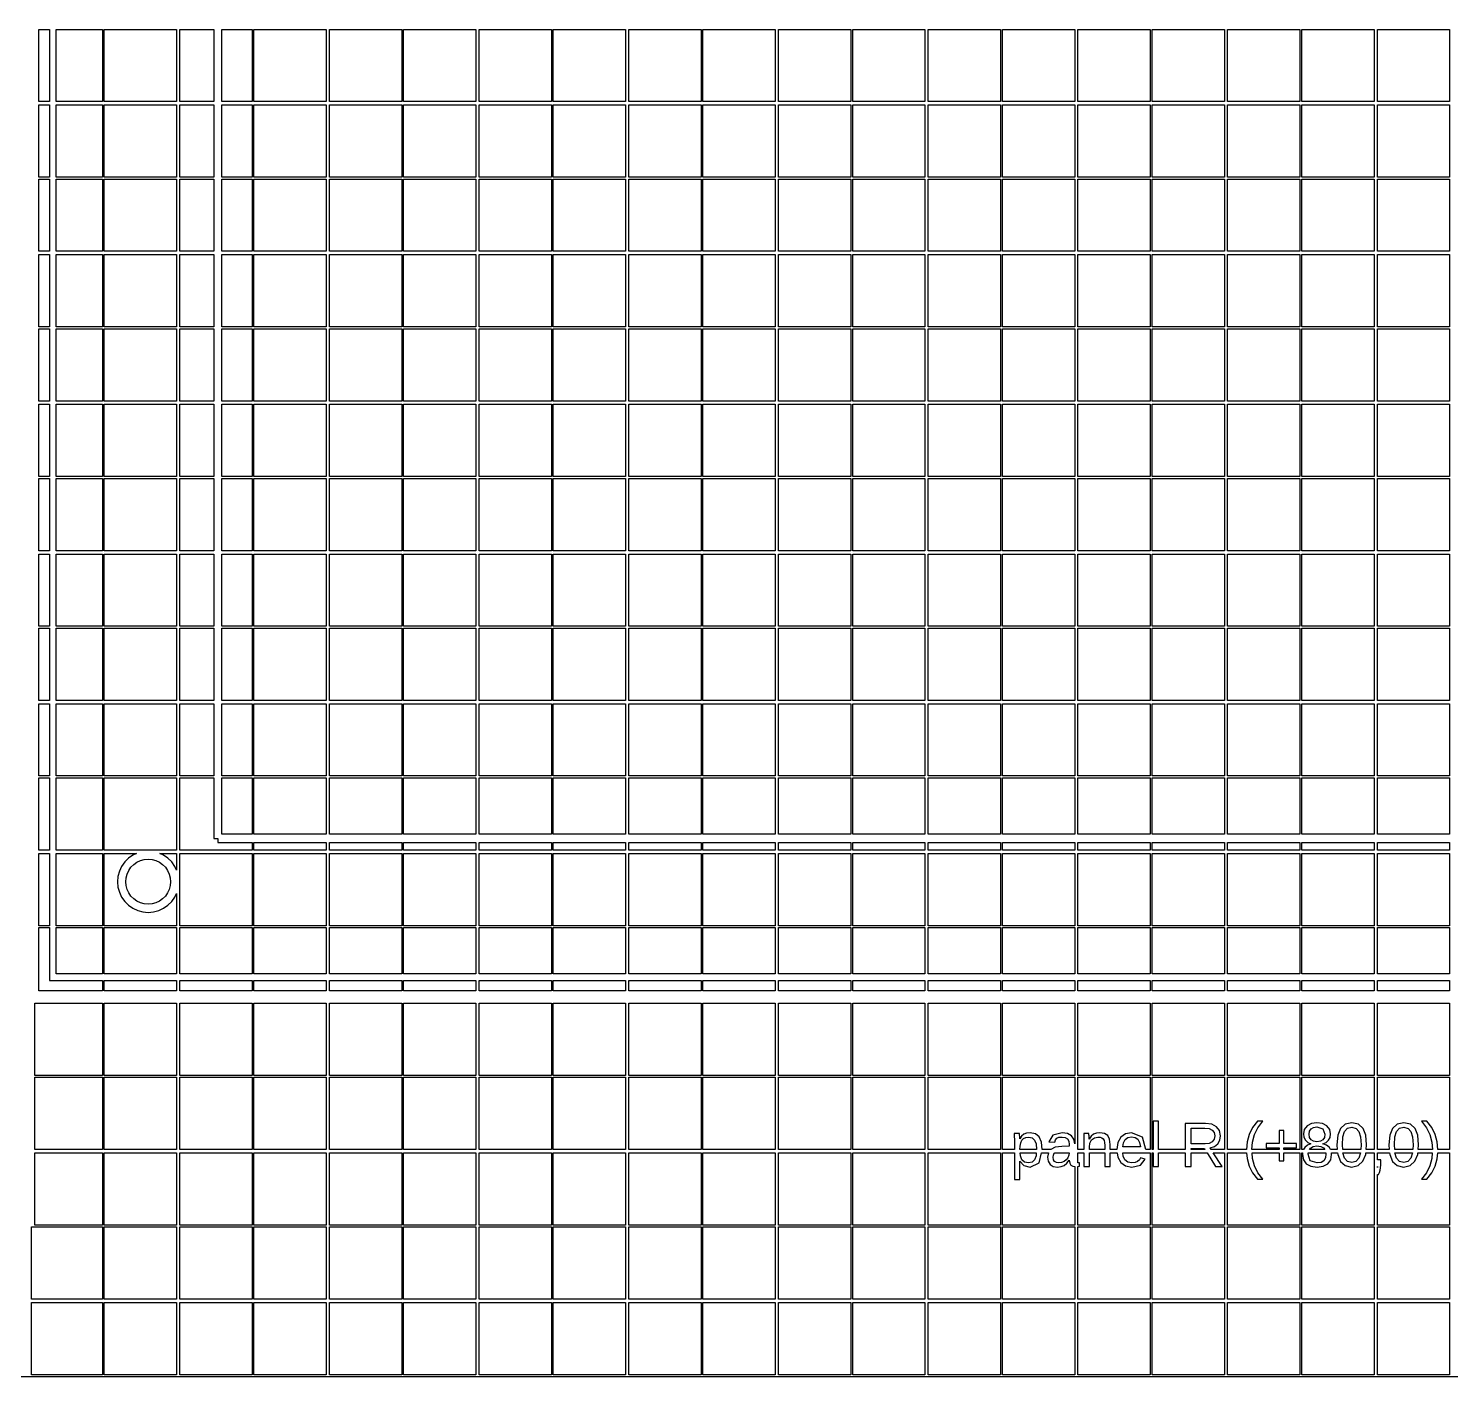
# Model space of a CAD drawing. Extents: x -185 to 185, y -185 to 185.
# Drawn here: x 0 to 95, y -185.1 to -95 of the extents above; entities that cross this region are included whole.
import ezdxf

# ---------------------------------------------------------------- set-up
doc = ezdxf.new("R2010")
doc.units = 0
doc.layers.get('0').update_dxf_attribs({"linetype": 'CONTINUOUS'})

msp = doc.modelspace()

# ---------------------------------------------------------------- linework, layer by layer
for points in [[(185, -185), (185.06, -185), (185.06, 185), (185, 185), (185, 185.06), (-185, 185.06), (-185, 185), (-185.06, 185), (-185.06, -185), (-185, -185), (-185, -185.06), (185, -185.06)], [(0.7, -95.06), (1.39766, -95.06), (1.39766, -99.89), (0.7, -99.89)], [(1.84766, -95.06), (4.94, -95.06), (4.94, -99.89), (1.84766, -99.89)], [(5.06, -95.06), (9.89, -95.06), (9.89, -99.89), (5.06, -99.89)], [(10.11, -95.06), (12.375, -95.06), (12.375, -99.89), (10.11, -99.89)], [(12.925, -95.06), (14.94, -95.06), (14.94, -99.89), (12.925, -99.89)], [(15.06, -95.06), (19.89, -95.06), (19.89, -99.89), (15.06, -99.89)], [(20.11, -95.06), (24.94, -95.06), (24.94, -99.89), (20.11, -99.89)], [(25.06, -95.06), (29.89, -95.06), (29.89, -99.89), (25.06, -99.89)], [(30.11, -95.06), (34.94, -95.06), (34.94, -99.89), (30.11, -99.89)], [(35.06, -95.06), (39.89, -95.06), (39.89, -99.89), (35.06, -99.89)], [(40.11, -95.06), (44.94, -95.06), (44.94, -99.89), (40.11, -99.89)], [(45.06, -95.06), (49.89, -95.06), (49.89, -99.89), (45.06, -99.89)], [(50.11, -95.06), (54.94, -95.06), (54.94, -99.89), (50.11, -99.89)], [(55.06, -95.06), (59.89, -95.06), (59.89, -99.89), (55.06, -99.89)], [(60.11, -95.06), (64.94, -95.06), (64.94, -99.89), (60.11, -99.89)], [(65.06, -95.06), (69.89, -95.06), (69.89, -99.89), (65.06, -99.89)], [(70.11, -95.06), (74.94, -95.06), (74.94, -99.89), (70.11, -99.89)], [(75.06, -95.06), (79.89, -95.06), (79.89, -99.89), (75.06, -99.89)], [(80.11, -95.06), (84.94, -95.06), (84.94, -99.89), (80.11, -99.89)], [(85.06, -95.06), (89.89, -95.06), (89.89, -99.89), (85.06, -99.89)], [(90.11, -95.06), (94.94, -95.06), (94.94, -99.89), (90.11, -99.89)], [(0.7, -100.11), (1.39766, -100.11), (1.39766, -104.94), (0.7, -104.94)], [(1.84766, -100.11), (4.94, -100.11), (4.94, -104.94), (1.84766, -104.94)], [(5.06, -100.11), (9.89, -100.11), (9.89, -104.94), (5.06, -104.94)], [(10.11, -100.11), (12.375, -100.11), (12.375, -104.94), (10.11, -104.94)], [(12.925, -100.11), (14.94, -100.11), (14.94, -104.94), (12.925, -104.94)], [(15.06, -100.11), (19.89, -100.11), (19.89, -104.94), (15.06, -104.94)], [(20.11, -100.11), (24.94, -100.11), (24.94, -104.94), (20.11, -104.94)], [(25.06, -100.11), (29.89, -100.11), (29.89, -104.94), (25.06, -104.94)], [(30.11, -100.11), (34.94, -100.11), (34.94, -104.94), (30.11, -104.94)], [(35.06, -100.11), (39.89, -100.11), (39.89, -104.94), (35.06, -104.94)], [(40.11, -100.11), (44.94, -100.11), (44.94, -104.94), (40.11, -104.94)], [(45.06, -100.11), (49.89, -100.11), (49.89, -104.94), (45.06, -104.94)], [(50.11, -100.11), (54.94, -100.11), (54.94, -104.94), (50.11, -104.94)], [(55.06, -100.11), (59.89, -100.11), (59.89, -104.94), (55.06, -104.94)], [(60.11, -100.11), (64.94, -100.11), (64.94, -104.94), (60.11, -104.94)], [(65.06, -100.11), (69.89, -100.11), (69.89, -104.94), (65.06, -104.94)], [(70.11, -100.11), (74.94, -100.11), (74.94, -104.94), (70.11, -104.94)], [(75.06, -100.11), (79.89, -100.11), (79.89, -104.94), (75.06, -104.94)], [(80.11, -100.11), (84.94, -100.11), (84.94, -104.94), (80.11, -104.94)], [(85.06, -100.11), (89.89, -100.11), (89.89, -104.94), (85.06, -104.94)], [(90.11, -100.11), (94.94, -100.11), (94.94, -104.94), (90.11, -104.94)], [(0.7, -105.06), (1.39766, -105.06), (1.39766, -109.89), (0.7, -109.89)], [(1.84766, -105.06), (4.94, -105.06), (4.94, -109.89), (1.84766, -109.89)], [(5.06, -105.06), (9.89, -105.06), (9.89, -109.89), (5.06, -109.89)], [(10.11, -105.06), (12.375, -105.06), (12.375, -109.89), (10.11, -109.89)], [(12.925, -105.06), (14.94, -105.06), (14.94, -109.89), (12.925, -109.89)], [(15.06, -105.06), (19.89, -105.06), (19.89, -109.89), (15.06, -109.89)], [(20.11, -105.06), (24.94, -105.06), (24.94, -109.89), (20.11, -109.89)], [(25.06, -105.06), (29.89, -105.06), (29.89, -109.89), (25.06, -109.89)], [(30.11, -105.06), (34.94, -105.06), (34.94, -109.89), (30.11, -109.89)], [(35.06, -105.06), (39.89, -105.06), (39.89, -109.89), (35.06, -109.89)], [(40.11, -105.06), (44.94, -105.06), (44.94, -109.89), (40.11, -109.89)], [(45.06, -105.06), (49.89, -105.06), (49.89, -109.89), (45.06, -109.89)], [(50.11, -105.06), (54.94, -105.06), (54.94, -109.89), (50.11, -109.89)], [(55.06, -105.06), (59.89, -105.06), (59.89, -109.89), (55.06, -109.89)], [(60.11, -105.06), (64.94, -105.06), (64.94, -109.89), (60.11, -109.89)], [(65.06, -105.06), (69.89, -105.06), (69.89, -109.89), (65.06, -109.89)], [(70.11, -105.06), (74.94, -105.06), (74.94, -109.89), (70.11, -109.89)], [(75.06, -105.06), (79.89, -105.06), (79.89, -109.89), (75.06, -109.89)], [(80.11, -105.06), (84.94, -105.06), (84.94, -109.89), (80.11, -109.89)], [(85.06, -105.06), (89.89, -105.06), (89.89, -109.89), (85.06, -109.89)], [(90.11, -105.06), (94.94, -105.06), (94.94, -109.89), (90.11, -109.89)], [(0.7, -110.11), (1.39766, -110.11), (1.39766, -114.94), (0.7, -114.94)], [(1.84766, -110.11), (4.94, -110.11), (4.94, -114.94), (1.84766, -114.94)], [(5.06, -110.11), (9.89, -110.11), (9.89, -114.94), (5.06, -114.94)], [(10.11, -110.11), (12.375, -110.11), (12.375, -114.94), (10.11, -114.94)], [(12.925, -110.11), (14.94, -110.11), (14.94, -114.94), (12.925, -114.94)], [(15.06, -110.11), (19.89, -110.11), (19.89, -114.94), (15.06, -114.94)], [(20.11, -110.11), (24.94, -110.11), (24.94, -114.94), (20.11, -114.94)], [(25.06, -110.11), (29.89, -110.11), (29.89, -114.94), (25.06, -114.94)], [(30.11, -110.11), (34.94, -110.11), (34.94, -114.94), (30.11, -114.94)], [(35.06, -110.11), (39.89, -110.11), (39.89, -114.94), (35.06, -114.94)], [(40.11, -110.11), (44.94, -110.11), (44.94, -114.94), (40.11, -114.94)], [(45.06, -110.11), (49.89, -110.11), (49.89, -114.94), (45.06, -114.94)], [(50.11, -110.11), (54.94, -110.11), (54.94, -114.94), (50.11, -114.94)], [(55.06, -110.11), (59.89, -110.11), (59.89, -114.94), (55.06, -114.94)], [(60.11, -110.11), (64.94, -110.11), (64.94, -114.94), (60.11, -114.94)], [(65.06, -110.11), (69.89, -110.11), (69.89, -114.94), (65.06, -114.94)], [(70.11, -110.11), (74.94, -110.11), (74.94, -114.94), (70.11, -114.94)], [(75.06, -110.11), (79.89, -110.11), (79.89, -114.94), (75.06, -114.94)], [(80.11, -110.11), (84.94, -110.11), (84.94, -114.94), (80.11, -114.94)], [(85.06, -110.11), (89.89, -110.11), (89.89, -114.94), (85.06, -114.94)], [(90.11, -110.11), (94.94, -110.11), (94.94, -114.94), (90.11, -114.94)], [(0.7, -115.06), (1.39766, -115.06), (1.39766, -119.89), (0.7, -119.89)], [(1.84766, -115.06), (4.94, -115.06), (4.94, -119.89), (1.84766, -119.89)], [(5.06, -115.06), (9.89, -115.06), (9.89, -119.89), (5.06, -119.89)], [(10.11, -115.06), (12.375, -115.06), (12.375, -119.89), (10.11, -119.89)], [(12.925, -115.06), (14.94, -115.06), (14.94, -119.89), (12.925, -119.89)], [(15.06, -115.06), (19.89, -115.06), (19.89, -119.89), (15.06, -119.89)], [(20.11, -115.06), (24.94, -115.06), (24.94, -119.89), (20.11, -119.89)], [(25.06, -115.06), (29.89, -115.06), (29.89, -119.89), (25.06, -119.89)], [(30.11, -115.06), (34.94, -115.06), (34.94, -119.89), (30.11, -119.89)], [(35.06, -115.06), (39.89, -115.06), (39.89, -119.89), (35.06, -119.89)], [(40.11, -115.06), (44.94, -115.06), (44.94, -119.89), (40.11, -119.89)], [(45.06, -115.06), (49.89, -115.06), (49.89, -119.89), (45.06, -119.89)], [(50.11, -115.06), (54.94, -115.06), (54.94, -119.89), (50.11, -119.89)], [(55.06, -115.06), (59.89, -115.06), (59.89, -119.89), (55.06, -119.89)], [(60.11, -115.06), (64.94, -115.06), (64.94, -119.89), (60.11, -119.89)], [(65.06, -115.06), (69.89, -115.06), (69.89, -119.89), (65.06, -119.89)], [(70.11, -115.06), (74.94, -115.06), (74.94, -119.89), (70.11, -119.89)], [(75.06, -115.06), (79.89, -115.06), (79.89, -119.89), (75.06, -119.89)], [(80.11, -115.06), (84.94, -115.06), (84.94, -119.89), (80.11, -119.89)], [(85.06, -115.06), (89.89, -115.06), (89.89, -119.89), (85.06, -119.89)], [(90.11, -115.06), (94.94, -115.06), (94.94, -119.89), (90.11, -119.89)], [(0.7, -120.11), (1.39766, -120.11), (1.39766, -124.94), (0.7, -124.94)], [(1.84766, -120.11), (4.94, -120.11), (4.94, -124.94), (1.84766, -124.94)], [(5.06, -120.11), (9.89, -120.11), (9.89, -124.94), (5.06, -124.94)], [(10.11, -120.11), (12.375, -120.11), (12.375, -124.94), (10.11, -124.94)], [(12.925, -120.11), (14.94, -120.11), (14.94, -124.94), (12.925, -124.94)], [(15.06, -120.11), (19.89, -120.11), (19.89, -124.94), (15.06, -124.94)], [(20.11, -120.11), (24.94, -120.11), (24.94, -124.94), (20.11, -124.94)], [(25.06, -120.11), (29.89, -120.11), (29.89, -124.94), (25.06, -124.94)], [(30.11, -120.11), (34.94, -120.11), (34.94, -124.94), (30.11, -124.94)], [(35.06, -120.11), (39.89, -120.11), (39.89, -124.94), (35.06, -124.94)], [(40.11, -120.11), (44.94, -120.11), (44.94, -124.94), (40.11, -124.94)], [(45.06, -120.11), (49.89, -120.11), (49.89, -124.94), (45.06, -124.94)], [(50.11, -120.11), (54.94, -120.11), (54.94, -124.94), (50.11, -124.94)], [(55.06, -120.11), (59.89, -120.11), (59.89, -124.94), (55.06, -124.94)], [(60.11, -120.11), (64.94, -120.11), (64.94, -124.94), (60.11, -124.94)], [(65.06, -120.11), (69.89, -120.11), (69.89, -124.94), (65.06, -124.94)], [(70.11, -120.11), (74.94, -120.11), (74.94, -124.94), (70.11, -124.94)], [(75.06, -120.11), (79.89, -120.11), (79.89, -124.94), (75.06, -124.94)], [(80.11, -120.11), (84.94, -120.11), (84.94, -124.94), (80.11, -124.94)], [(85.06, -120.11), (89.89, -120.11), (89.89, -124.94), (85.06, -124.94)], [(90.11, -120.11), (94.94, -120.11), (94.94, -124.94), (90.11, -124.94)], [(0.7, -125.06), (1.39766, -125.06), (1.39766, -129.89), (0.7, -129.89)], [(1.84766, -125.06), (4.94, -125.06), (4.94, -129.89), (1.84766, -129.89)], [(5.06, -125.06), (9.89, -125.06), (9.89, -129.89), (5.06, -129.89)], [(10.11, -125.06), (12.375, -125.06), (12.375, -129.89), (10.11, -129.89)], [(12.925, -125.06), (14.94, -125.06), (14.94, -129.89), (12.925, -129.89)], [(15.06, -125.06), (19.89, -125.06), (19.89, -129.89), (15.06, -129.89)], [(20.11, -125.06), (24.94, -125.06), (24.94, -129.89), (20.11, -129.89)], [(25.06, -125.06), (29.89, -125.06), (29.89, -129.89), (25.06, -129.89)], [(30.11, -125.06), (34.94, -125.06), (34.94, -129.89), (30.11, -129.89)], [(35.06, -125.06), (39.89, -125.06), (39.89, -129.89), (35.06, -129.89)], [(40.11, -125.06), (44.94, -125.06), (44.94, -129.89), (40.11, -129.89)], [(45.06, -125.06), (49.89, -125.06), (49.89, -129.89), (45.06, -129.89)], [(50.11, -125.06), (54.94, -125.06), (54.94, -129.89), (50.11, -129.89)], [(55.06, -125.06), (59.89, -125.06), (59.89, -129.89), (55.06, -129.89)], [(60.11, -125.06), (64.94, -125.06), (64.94, -129.89), (60.11, -129.89)], [(65.06, -125.06), (69.89, -125.06), (69.89, -129.89), (65.06, -129.89)], [(70.11, -125.06), (74.94, -125.06), (74.94, -129.89), (70.11, -129.89)], [(75.06, -125.06), (79.89, -125.06), (79.89, -129.89), (75.06, -129.89)], [(80.11, -125.06), (84.94, -125.06), (84.94, -129.89), (80.11, -129.89)], [(85.06, -125.06), (89.89, -125.06), (89.89, -129.89), (85.06, -129.89)], [(90.11, -125.06), (94.94, -125.06), (94.94, -129.89), (90.11, -129.89)], [(0.7, -130.11), (1.39766, -130.11), (1.39766, -134.94), (0.7, -134.94)], [(1.84766, -130.11), (4.94, -130.11), (4.94, -134.94), (1.84766, -134.94)], [(5.06, -130.11), (9.89, -130.11), (9.89, -134.94), (5.06, -134.94)], [(10.11, -130.11), (12.375, -130.11), (12.375, -134.94), (10.11, -134.94)], [(12.925, -130.11), (14.94, -130.11), (14.94, -134.94), (12.925, -134.94)], [(15.06, -130.11), (19.89, -130.11), (19.89, -134.94), (15.06, -134.94)], [(20.11, -130.11), (24.94, -130.11), (24.94, -134.94), (20.11, -134.94)], [(25.06, -130.11), (29.89, -130.11), (29.89, -134.94), (25.06, -134.94)], [(30.11, -130.11), (34.94, -130.11), (34.94, -134.94), (30.11, -134.94)], [(35.06, -130.11), (39.89, -130.11), (39.89, -134.94), (35.06, -134.94)], [(40.11, -130.11), (44.94, -130.11), (44.94, -134.94), (40.11, -134.94)], [(45.06, -130.11), (49.89, -130.11), (49.89, -134.94), (45.06, -134.94)], [(50.11, -130.11), (54.94, -130.11), (54.94, -134.94), (50.11, -134.94)], [(55.06, -130.11), (59.89, -130.11), (59.89, -134.94), (55.06, -134.94)], [(60.11, -130.11), (64.94, -130.11), (64.94, -134.94), (60.11, -134.94)], [(65.06, -130.11), (69.89, -130.11), (69.89, -134.94), (65.06, -134.94)], [(70.11, -130.11), (74.94, -130.11), (74.94, -134.94), (70.11, -134.94)], [(75.06, -130.11), (79.89, -130.11), (79.89, -134.94), (75.06, -134.94)], [(80.11, -130.11), (84.94, -130.11), (84.94, -134.94), (80.11, -134.94)], [(85.06, -130.11), (89.89, -130.11), (89.89, -134.94), (85.06, -134.94)], [(90.11, -130.11), (94.94, -130.11), (94.94, -134.94), (90.11, -134.94)], [(0.7, -135.06), (1.39766, -135.06), (1.39766, -139.89), (0.7, -139.89)], [(1.84766, -135.06), (4.94, -135.06), (4.94, -139.89), (1.84766, -139.89)], [(5.06, -135.06), (9.89, -135.06), (9.89, -139.89), (5.06, -139.89)], [(10.11, -135.06), (12.375, -135.06), (12.375, -139.89), (10.11, -139.89)], [(12.925, -135.06), (14.94, -135.06), (14.94, -139.89), (12.925, -139.89)], [(15.06, -135.06), (19.89, -135.06), (19.89, -139.89), (15.06, -139.89)], [(20.11, -135.06), (24.94, -135.06), (24.94, -139.89), (20.11, -139.89)], [(25.06, -135.06), (29.89, -135.06), (29.89, -139.89), (25.06, -139.89)], [(30.11, -135.06), (34.94, -135.06), (34.94, -139.89), (30.11, -139.89)], [(35.06, -135.06), (39.89, -135.06), (39.89, -139.89), (35.06, -139.89)], [(40.11, -135.06), (44.94, -135.06), (44.94, -139.89), (40.11, -139.89)], [(45.06, -135.06), (49.89, -135.06), (49.89, -139.89), (45.06, -139.89)], [(50.11, -135.06), (54.94, -135.06), (54.94, -139.89), (50.11, -139.89)], [(55.06, -135.06), (59.89, -135.06), (59.89, -139.89), (55.06, -139.89)], [(60.11, -135.06), (64.94, -135.06), (64.94, -139.89), (60.11, -139.89)], [(65.06, -135.06), (69.89, -135.06), (69.89, -139.89), (65.06, -139.89)], [(70.11, -135.06), (74.94, -135.06), (74.94, -139.89), (70.11, -139.89)], [(75.06, -135.06), (79.89, -135.06), (79.89, -139.89), (75.06, -139.89)], [(80.11, -135.06), (84.94, -135.06), (84.94, -139.89), (80.11, -139.89)], [(85.06, -135.06), (89.89, -135.06), (89.89, -139.89), (85.06, -139.89)], [(90.11, -135.06), (94.94, -135.06), (94.94, -139.89), (90.11, -139.89)], [(0.7, -140.11), (1.39766, -140.11), (1.39766, -144.94), (0.7, -144.94)], [(1.84766, -140.11), (4.94, -140.11), (4.94, -144.94), (1.84766, -144.94)], [(5.06, -140.11), (9.89, -140.11), (9.89, -144.94), (5.06, -144.94)], [(10.11, -140.11), (12.375, -140.11), (12.375, -144.94), (10.11, -144.94)], [(12.925, -140.11), (14.94, -140.11), (14.94, -144.94), (12.925, -144.94)], [(15.06, -140.11), (19.89, -140.11), (19.89, -144.94), (15.06, -144.94)], [(20.11, -140.11), (24.94, -140.11), (24.94, -144.94), (20.11, -144.94)], [(25.06, -140.11), (29.89, -140.11), (29.89, -144.94), (25.06, -144.94)], [(30.11, -140.11), (34.94, -140.11), (34.94, -144.94), (30.11, -144.94)], [(35.06, -140.11), (39.89, -140.11), (39.89, -144.94), (35.06, -144.94)], [(40.11, -140.11), (44.94, -140.11), (44.94, -144.94), (40.11, -144.94)], [(45.06, -140.11), (49.89, -140.11), (49.89, -144.94), (45.06, -144.94)], [(50.11, -140.11), (54.94, -140.11), (54.94, -144.94), (50.11, -144.94)], [(55.06, -140.11), (59.89, -140.11), (59.89, -144.94), (55.06, -144.94)], [(60.11, -140.11), (64.94, -140.11), (64.94, -144.94), (60.11, -144.94)], [(65.06, -140.11), (69.89, -140.11), (69.89, -144.94), (65.06, -144.94)], [(70.11, -140.11), (74.94, -140.11), (74.94, -144.94), (70.11, -144.94)], [(75.06, -140.11), (79.89, -140.11), (79.89, -144.94), (75.06, -144.94)], [(80.11, -140.11), (84.94, -140.11), (84.94, -144.94), (80.11, -144.94)], [(85.06, -140.11), (89.89, -140.11), (89.89, -144.94), (85.06, -144.94)], [(90.11, -140.11), (94.94, -140.11), (94.94, -144.94), (90.11, -144.94)], [(0.7, -145.06), (1.39766, -145.06), (1.39766, -149.89), (0.7, -149.89)], [(1.84766, -145.06), (4.94, -145.06), (4.94, -149.89), (1.84766, -149.89)], [(5.06, -145.06), (9.89, -145.06), (9.89, -149.89), (5.06, -149.89)], [(10.11, -145.06), (12.375, -145.06), (12.375, -149.105), (12.65, -149.105), (12.65, -149.38), (14.94, -149.38), (14.94, -149.89), (10.11, -149.89)], [(12.925, -145.06), (14.94, -145.06), (14.94, -148.83), (12.925, -148.83)], [(15.06, -145.06), (19.89, -145.06), (19.89, -148.83), (15.06, -148.83)], [(20.11, -145.06), (24.94, -145.06), (24.94, -148.83), (20.11, -148.83)], [(25.06, -145.06), (29.89, -145.06), (29.89, -148.83), (25.06, -148.83)], [(30.11, -145.06), (34.94, -145.06), (34.94, -148.83), (30.11, -148.83)], [(35.06, -145.06), (39.89, -145.06), (39.89, -148.83), (35.06, -148.83)], [(40.11, -145.06), (44.94, -145.06), (44.94, -148.83), (40.11, -148.83)], [(45.06, -145.06), (49.89, -145.06), (49.89, -148.83), (45.06, -148.83)], [(50.11, -145.06), (54.94, -145.06), (54.94, -148.83), (50.11, -148.83)], [(55.06, -145.06), (59.89, -145.06), (59.89, -148.83), (55.06, -148.83)], [(60.11, -145.06), (64.94, -145.06), (64.94, -148.83), (60.11, -148.83)], [(65.06, -145.06), (69.89, -145.06), (69.89, -148.83), (65.06, -148.83)], [(70.11, -145.06), (74.94, -145.06), (74.94, -148.83), (70.11, -148.83)], [(75.06, -145.06), (79.89, -145.06), (79.89, -148.83), (75.06, -148.83)], [(80.11, -145.06), (84.94, -145.06), (84.94, -148.83), (80.11, -148.83)], [(85.06, -145.06), (89.89, -145.06), (89.89, -148.83), (85.06, -148.83)], [(90.11, -145.06), (94.94, -145.06), (94.94, -148.83), (90.11, -148.83)], [(15.06, -149.38), (19.89, -149.38), (19.89, -149.89), (15.06, -149.89)], [(20.11, -149.38), (24.94, -149.38), (24.94, -149.89), (20.11, -149.89)], [(25.06, -149.38), (29.89, -149.38), (29.89, -149.89), (25.06, -149.89)], [(30.11, -149.38), (34.94, -149.38), (34.94, -149.89), (30.11, -149.89)], [(35.06, -149.38), (39.89, -149.38), (39.89, -149.89), (35.06, -149.89)], [(40.11, -149.38), (44.94, -149.38), (44.94, -149.89), (40.11, -149.89)], [(45.06, -149.38), (49.89, -149.38), (49.89, -149.89), (45.06, -149.89)], [(50.11, -149.38), (54.94, -149.38), (54.94, -149.89), (50.11, -149.89)], [(55.06, -149.38), (59.89, -149.38), (59.89, -149.89), (55.06, -149.89)], [(60.11, -149.38), (64.94, -149.38), (64.94, -149.89), (60.11, -149.89)], [(65.06, -149.38), (69.89, -149.38), (69.89, -149.89), (65.06, -149.89)], [(70.11, -149.38), (74.94, -149.38), (74.94, -149.89), (70.11, -149.89)], [(75.06, -149.38), (79.89, -149.38), (79.89, -149.89), (75.06, -149.89)], [(80.11, -149.38), (84.94, -149.38), (84.94, -149.89), (80.11, -149.89)], [(85.06, -149.38), (89.89, -149.38), (89.89, -149.89), (85.06, -149.89)], [(90.11, -149.38), (94.94, -149.38), (94.94, -149.89), (90.11, -149.89)], [(0.7, -150.11), (1.39766, -150.11), (1.39766, -154.94), (0.7, -154.94)], [(1.84766, -150.11), (4.94, -150.11), (4.94, -154.94), (1.84766, -154.94)], [(5.06, -150.11), (7.22086, -150.11), (6.975, -150.225), (6.68229, -150.43), (6.42961, -150.682), (6.22465, -150.975), (6.07363, -151.299), (5.98114, -151.644), (5.95, -152), (5.98114, -152.356), (6.07363, -152.701), (6.22465, -153.025), (6.42961, -153.318), (6.68229, -153.57), (6.975, -153.775), (7.29886, -153.926), (7.64402, -154.019), (8, -154.05), (8.35598, -154.019), (8.70114, -153.926), (9.025, -153.775), (9.31771, -153.57), (9.57039, -153.318), (9.77535, -153.025), (9.89, -152.779), (9.89, -154.94), (5.06, -154.94)], [(7.73953, -153.477), (7.48697, -153.41), (7.25, -153.299), (7.03582, -153.149), (6.85093, -152.964), (6.70096, -152.75), (6.59046, -152.513), (6.52279, -152.26), (6.5, -152), (6.52279, -151.74), (6.59046, -151.487), (6.70096, -151.25), (6.85093, -151.036), (7.03582, -150.851), (7.25, -150.701), (7.48697, -150.59), (7.73953, -150.523), (8, -150.5), (8.26047, -150.523), (8.51303, -150.59), (8.75, -150.701), (8.96418, -150.851), (9.14907, -151.036), (9.29904, -151.25), (9.40954, -151.487), (9.47721, -151.74), (9.5, -152), (9.47721, -152.26), (9.40954, -152.513), (9.29904, -152.75), (9.14907, -152.964), (8.96418, -153.149), (8.75, -153.299), (8.51303, -153.41), (8.26047, -153.477), (8, -153.5)], [(9.77535, -150.975), (9.57039, -150.682), (9.31771, -150.43), (9.025, -150.225), (8.77914, -150.11), (9.89, -150.11), (9.89, -151.221)], [(10.11, -150.11), (14.94, -150.11), (14.94, -154.94), (10.11, -154.94)], [(15.06, -150.11), (19.89, -150.11), (19.89, -154.94), (15.06, -154.94)], [(20.11, -150.11), (24.94, -150.11), (24.94, -154.94), (20.11, -154.94)], [(25.06, -150.11), (29.89, -150.11), (29.89, -154.94), (25.06, -154.94)], [(30.11, -150.11), (34.94, -150.11), (34.94, -154.94), (30.11, -154.94)], [(35.06, -150.11), (39.89, -150.11), (39.89, -154.94), (35.06, -154.94)], [(40.11, -150.11), (44.94, -150.11), (44.94, -154.94), (40.11, -154.94)], [(45.06, -150.11), (49.89, -150.11), (49.89, -154.94), (45.06, -154.94)], [(50.11, -150.11), (54.94, -150.11), (54.94, -154.94), (50.11, -154.94)], [(55.06, -150.11), (59.89, -150.11), (59.89, -154.94), (55.06, -154.94)], [(60.11, -150.11), (64.94, -150.11), (64.94, -154.94), (60.11, -154.94)], [(65.06, -150.11), (69.89, -150.11), (69.89, -154.94), (65.06, -154.94)], [(70.11, -150.11), (74.94, -150.11), (74.94, -154.94), (70.11, -154.94)], [(75.06, -150.11), (79.89, -150.11), (79.89, -154.94), (75.06, -154.94)], [(80.11, -150.11), (84.94, -150.11), (84.94, -154.94), (80.11, -154.94)], [(85.06, -150.11), (89.89, -150.11), (89.89, -154.94), (85.06, -154.94)], [(90.11, -150.11), (94.94, -150.11), (94.94, -154.94), (90.11, -154.94)], [(0.7, -155.06), (1.39766, -155.06), (1.39766, -158.606), (4.94, -158.606), (4.94, -159.3), (0.7, -159.3)], [(1.84766, -155.06), (4.94, -155.06), (4.94, -158.156), (1.84766, -158.156)], [(5.06, -155.06), (9.89, -155.06), (9.89, -158.156), (5.06, -158.156)], [(10.11, -155.06), (14.94, -155.06), (14.94, -158.156), (10.11, -158.156)], [(15.06, -155.06), (19.89, -155.06), (19.89, -158.156), (15.06, -158.156)], [(20.11, -155.06), (24.94, -155.06), (24.94, -158.156), (20.11, -158.156)], [(25.06, -155.06), (29.89, -155.06), (29.89, -158.156), (25.06, -158.156)], [(30.11, -155.06), (34.94, -155.06), (34.94, -158.156), (30.11, -158.156)], [(35.06, -155.06), (39.89, -155.06), (39.89, -158.156), (35.06, -158.156)], [(40.11, -155.06), (44.94, -155.06), (44.94, -158.156), (40.11, -158.156)], [(45.06, -155.06), (49.89, -155.06), (49.89, -158.156), (45.06, -158.156)], [(50.11, -155.06), (54.94, -155.06), (54.94, -158.156), (50.11, -158.156)], [(55.06, -155.06), (59.89, -155.06), (59.89, -158.156), (55.06, -158.156)], [(60.11, -155.06), (64.94, -155.06), (64.94, -158.156), (60.11, -158.156)], [(65.06, -155.06), (69.89, -155.06), (69.89, -158.156), (65.06, -158.156)], [(70.11, -155.06), (74.94, -155.06), (74.94, -158.156), (70.11, -158.156)], [(75.06, -155.06), (79.89, -155.06), (79.89, -158.156), (75.06, -158.156)], [(80.11, -155.06), (84.94, -155.06), (84.94, -158.156), (80.11, -158.156)], [(85.06, -155.06), (89.89, -155.06), (89.89, -158.156), (85.06, -158.156)], [(90.11, -155.06), (94.94, -155.06), (94.94, -158.156), (90.11, -158.156)], [(5.06, -158.606), (9.89, -158.606), (9.89, -159.3), (5.06, -159.3)], [(10.11, -158.606), (14.94, -158.606), (14.94, -159.3), (10.11, -159.3)], [(15.06, -158.606), (19.89, -158.606), (19.89, -159.3), (15.06, -159.3)], [(20.11, -158.606), (24.94, -158.606), (24.94, -159.3), (20.11, -159.3)], [(25.06, -158.606), (29.89, -158.606), (29.89, -159.3), (25.06, -159.3)], [(30.11, -158.606), (34.94, -158.606), (34.94, -159.3), (30.11, -159.3)], [(35.06, -158.606), (39.89, -158.606), (39.89, -159.3), (35.06, -159.3)], [(40.11, -158.606), (44.94, -158.606), (44.94, -159.3), (40.11, -159.3)], [(45.06, -158.606), (49.89, -158.606), (49.89, -159.3), (45.06, -159.3)], [(50.11, -158.606), (54.94, -158.606), (54.94, -159.3), (50.11, -159.3)], [(55.06, -158.606), (59.89, -158.606), (59.89, -159.3), (55.06, -159.3)], [(60.11, -158.606), (64.94, -158.606), (64.94, -159.3), (60.11, -159.3)], [(65.06, -158.606), (69.89, -158.606), (69.89, -159.3), (65.06, -159.3)], [(70.11, -158.606), (74.94, -158.606), (74.94, -159.3), (70.11, -159.3)], [(75.06, -158.606), (79.89, -158.606), (79.89, -159.3), (75.06, -159.3)], [(80.11, -158.606), (84.94, -158.606), (84.94, -159.3), (80.11, -159.3)], [(85.06, -158.606), (89.89, -158.606), (89.89, -159.3), (85.06, -159.3)], [(90.11, -158.606), (94.94, -158.606), (94.94, -159.3), (90.11, -159.3)], [(0.425, -160.11), (4.94, -160.11), (4.94, -164.94), (0.425, -164.94)], [(5.06, -160.11), (9.89, -160.11), (9.89, -164.94), (5.06, -164.94)], [(10.11, -160.11), (14.94, -160.11), (14.94, -164.94), (10.11, -164.94)], [(15.06, -160.11), (19.89, -160.11), (19.89, -164.94), (15.06, -164.94)], [(20.11, -160.11), (24.94, -160.11), (24.94, -164.94), (20.11, -164.94)], [(25.06, -160.11), (29.89, -160.11), (29.89, -164.94), (25.06, -164.94)], [(30.11, -160.11), (34.94, -160.11), (34.94, -164.94), (30.11, -164.94)], [(35.06, -160.11), (39.89, -160.11), (39.89, -164.94), (35.06, -164.94)], [(40.11, -160.11), (44.94, -160.11), (44.94, -164.94), (40.11, -164.94)], [(45.06, -160.11), (49.89, -160.11), (49.89, -164.94), (45.06, -164.94)], [(50.11, -160.11), (54.94, -160.11), (54.94, -164.94), (50.11, -164.94)], [(55.06, -160.11), (59.89, -160.11), (59.89, -164.94), (55.06, -164.94)], [(60.11, -160.11), (64.94, -160.11), (64.94, -164.94), (60.11, -164.94)], [(65.06, -160.11), (69.89, -160.11), (69.89, -164.94), (65.06, -164.94)], [(70.11, -160.11), (74.94, -160.11), (74.94, -164.94), (70.11, -164.94)], [(75.06, -160.11), (79.89, -160.11), (79.89, -164.94), (75.06, -164.94)], [(80.11, -160.11), (84.94, -160.11), (84.94, -164.94), (80.11, -164.94)], [(85.06, -160.11), (89.89, -160.11), (89.89, -164.94), (85.06, -164.94)], [(90.11, -160.11), (94.94, -160.11), (94.94, -164.94), (90.11, -164.94)], [(0.425, -165.06), (4.94, -165.06), (4.94, -169.89), (0.425, -169.89)], [(5.06, -165.06), (9.89, -165.06), (9.89, -169.89), (5.06, -169.89)], [(10.11, -165.06), (14.94, -165.06), (14.94, -169.89), (10.11, -169.89)], [(15.06, -165.06), (19.89, -165.06), (19.89, -169.89), (15.06, -169.89)], [(20.11, -165.06), (24.94, -165.06), (24.94, -169.89), (20.11, -169.89)], [(25.06, -165.06), (29.89, -165.06), (29.89, -169.89), (25.06, -169.89)], [(30.11, -165.06), (34.94, -165.06), (34.94, -169.89), (30.11, -169.89)], [(35.06, -165.06), (39.89, -165.06), (39.89, -169.89), (35.06, -169.89)], [(40.11, -165.06), (44.94, -165.06), (44.94, -169.89), (40.11, -169.89)], [(45.06, -165.06), (49.89, -165.06), (49.89, -169.89), (45.06, -169.89)], [(50.11, -165.06), (54.94, -165.06), (54.94, -169.89), (50.11, -169.89)], [(55.06, -165.06), (59.89, -165.06), (59.89, -169.89), (55.06, -169.89)], [(60.11, -165.06), (64.94, -165.06), (64.94, -169.89), (60.11, -169.89)], [(65.06, -165.06), (69.89, -165.06), (69.89, -169.516), (69.838, -169.201), (69.6809, -168.969), (69.42, -168.826), (69.0563, -168.778), (68.4409, -168.927), (68.1734, -169.372), (68.5559, -169.407), (68.6006, -169.249), (68.6902, -169.14), (68.8356, -169.078), (69.0482, -169.057), (69.2598, -169.086), (69.4062, -169.173), (69.4917, -169.327), (69.5202, -169.557), (69.5202, -169.677), (69.0258, -169.686), (68.5943, -169.741), (68.3006, -169.881), (68.2937, -169.89), (67.7218, -169.89), (67.6733, -169.403), (67.5223, -169.053), (67.2695, -168.848), (66.914, -168.78), (66.677, -168.804), (66.4909, -168.875), (66.3459, -168.997), (66.2325, -169.173), (66.2244, -169.173), (66.2231, -169.118), (66.2193, -169.031), (66.2144, -168.94), (66.2101, -168.877), (66.2065, -168.838), (66.204, -168.819), (65.85, -168.819), (65.8592, -168.986), (65.8622, -169.269), (65.8622, -169.89), (65.06, -169.89)], [(70.11, -165.06), (74.94, -165.06), (74.94, -169.89), (74.6493, -169.89), (74.4228, -169.071), (73.695, -168.778), (73.2757, -168.851), (72.9657, -169.069), (72.7742, -169.424), (72.7124, -169.89), (72.2626, -169.89), (72.2626, -169.553), (72.2207, -169.197), (72.0948, -168.958), (71.8784, -168.823), (71.5649, -168.778), (71.3388, -168.802), (71.1529, -168.873), (70.997, -169.001), (70.861, -169.195), (70.8549, -169.195), (70.8511, -169.06), (70.8478, -168.977), (70.8449, -168.922), (70.8426, -168.874), (70.8406, -168.838), (70.8386, -168.819), (70.4928, -168.819), (70.5019, -168.979), (70.5049, -169.289), (70.5049, -169.89), (70.11, -169.89)], [(75.06, -165.06), (79.89, -165.06), (79.89, -169.89), (79.0048, -169.89), (78.9358, -169.785), (79.228, -169.688), (79.4495, -169.511), (79.5891, -169.268), (79.6357, -168.974), (79.5698, -168.63), (79.3722, -168.37), (79.0536, -168.208), (78.6246, -168.154), (77.2758, -168.154), (77.2758, -169.89), (75.4976, -169.89), (75.4976, -168.001), (75.1314, -168.001), (75.1314, -169.89), (75.06, -169.89)], [(80.11, -165.06), (84.94, -165.06), (84.94, -169.89), (83.8533, -169.89), (83.8533, -169.783), (84.7159, -169.783), (84.7159, -169.486), (83.8533, -169.486), (83.8533, -168.616), (83.5542, -168.616), (83.5542, -169.486), (82.6916, -169.486), (82.6916, -169.783), (83.5542, -169.783), (83.5542, -169.89), (81.7315, -169.89), (81.7717, -169.399), (81.9052, -168.9), (82.1339, -168.438), (82.4637, -168.001), (82.1097, -168.001), (81.7768, -168.428), (81.5431, -168.882), (81.4051, -169.38), (81.363, -169.89), (80.11, -169.89)], [(85.06, -165.06), (89.89, -165.06), (89.89, -169.89), (89.3627, -169.89), (89.3932, -169.586), (89.3329, -168.945), (89.1521, -168.483), (88.8446, -168.204), (88.4045, -168.111), (87.9536, -168.203), (87.6426, -168.479), (87.4618, -168.94), (87.4015, -169.586), (87.4312, -169.89), (86.9808, -169.89), (86.905, -169.75), (86.7219, -169.597), (86.4778, -169.517), (86.4778, -169.509), (86.6888, -169.428), (86.8501, -169.279), (86.9523, -169.08), (86.9864, -168.849), (86.9251, -168.545), (86.7412, -168.31), (86.4516, -168.161), (86.0729, -168.111), (85.7019, -168.162), (85.4148, -168.314), (85.2309, -168.549), (85.1697, -168.845), (85.2035, -169.076), (85.3049, -169.275), (85.4649, -169.426), (85.6742, -169.513), (85.6742, -169.521), (85.4463, -169.599), (85.2632, -169.753), (85.1858, -169.89), (85.06, -169.89)], [(90.11, -165.06), (94.94, -165.06), (94.94, -169.89), (94.1561, -169.89), (94.1143, -169.383), (93.977, -168.885), (93.7435, -168.43), (93.4094, -168.001), (93.0554, -168.001), (93.3852, -168.439), (93.6138, -168.9), (93.7473, -169.398), (93.7876, -169.89), (92.8377, -169.89), (92.8681, -169.586), (92.8078, -168.945), (92.627, -168.483), (92.3196, -168.204), (91.8794, -168.111), (91.4285, -168.203), (91.1175, -168.479), (90.9367, -168.94), (90.8764, -169.586), (90.9061, -169.89), (90.11, -169.89)], [(66.2444, -169.664), (66.2925, -169.44), (66.3713, -169.272), (66.4797, -169.155), (66.6264, -169.086), (66.8204, -169.063), (67.0544, -169.112), (67.2151, -169.26), (67.3082, -169.523), (67.337, -169.89), (66.2316, -169.89)], [(70.8712, -169.745), (70.9093, -169.458), (71.0237, -169.242), (71.2043, -169.106), (71.4408, -169.061), (71.5999, -169.074), (71.7154, -169.114), (71.7963, -169.184), (71.8517, -169.287), (71.8837, -169.431), (71.8944, -169.625), (71.8944, -169.89), (70.8712, -169.89)], [(73.147, -169.438), (73.2667, -169.227), (73.4501, -169.093), (73.6889, -169.049), (73.9315, -169.089), (74.11, -169.209), (74.2275, -169.415), (74.287, -169.716), (73.0989, -169.716)], [(77.6644, -168.465), (78.5859, -168.465), (78.8679, -168.498), (79.0752, -168.596), (79.2026, -168.757), (79.245, -168.978), (79.2031, -169.207), (79.0772, -169.379), (78.8745, -169.487), (78.6022, -169.523), (77.6644, -169.523)], [(85.8514, -169.342), (85.6833, -169.245), (85.5788, -169.087), (85.544, -168.87), (85.5778, -168.658), (85.6793, -168.506), (85.8453, -168.414), (86.0729, -168.384), (86.4727, -168.505), (86.6059, -168.87), (86.5721, -169.099), (86.4706, -169.255), (86.3046, -169.345), (86.077, -169.374)], [(87.7718, -169.586), (87.8086, -169.046), (87.9192, -168.683), (88.1143, -168.477), (88.4045, -168.408), (88.6875, -168.478), (88.8774, -168.687), (88.985, -169.051), (89.0209, -169.586), (88.9989, -169.89), (87.7933, -169.89)], [(91.2467, -169.586), (91.2836, -169.046), (91.3942, -168.683), (91.5892, -168.477), (91.8794, -168.408), (92.1624, -168.478), (92.3524, -168.687), (92.46, -169.051), (92.4958, -169.586), (92.4738, -169.89), (91.2682, -169.89)], [(77.6644, -169.83), (78.5574, -169.83), (78.5949, -169.89), (77.6644, -169.89)], [(85.6376, -169.794), (85.8247, -169.685), (86.0729, -169.649), (86.3277, -169.683), (86.5184, -169.784), (86.5933, -169.89), (85.5726, -169.89)], [(0.425, -170.11), (4.94, -170.11), (4.94, -174.94), (0.425, -174.94)], [(5.06, -170.11), (9.89, -170.11), (9.89, -174.94), (5.06, -174.94)], [(10.11, -170.11), (14.94, -170.11), (14.94, -174.94), (10.11, -174.94)], [(15.06, -170.11), (19.89, -170.11), (19.89, -174.94), (15.06, -174.94)], [(20.11, -170.11), (24.94, -170.11), (24.94, -174.94), (20.11, -174.94)], [(25.06, -170.11), (29.89, -170.11), (29.89, -174.94), (25.06, -174.94)], [(30.11, -170.11), (34.94, -170.11), (34.94, -174.94), (30.11, -174.94)], [(35.06, -170.11), (39.89, -170.11), (39.89, -174.94), (35.06, -174.94)], [(40.11, -170.11), (44.94, -170.11), (44.94, -174.94), (40.11, -174.94)], [(45.06, -170.11), (49.89, -170.11), (49.89, -174.94), (45.06, -174.94)], [(50.11, -170.11), (54.94, -170.11), (54.94, -174.94), (50.11, -174.94)], [(55.06, -170.11), (59.89, -170.11), (59.89, -174.94), (55.06, -174.94)], [(60.11, -170.11), (64.94, -170.11), (64.94, -174.94), (60.11, -174.94)], [(65.06, -170.11), (65.8622, -170.11), (65.8622, -171.885), (66.2284, -171.885), (66.2284, -171.024), (66.2264, -170.773), (66.2203, -170.678), (66.2304, -170.678), (66.4888, -170.965), (66.914, -171.061), (67.5213, -170.773), (67.6767, -170.11), (68.1308, -170.11), (68.0758, -170.406), (68.1175, -170.678), (68.2426, -170.886), (68.4506, -171.017), (68.741, -171.061), (68.9874, -171.035), (69.1937, -170.956), (69.3684, -170.814), (69.5202, -170.599), (69.5324, -170.599), (69.5647, -170.797), (69.6371, -170.934), (69.7574, -171.014), (69.89, -171.034), (69.89, -174.94), (65.06, -174.94)], [(66.5483, -170.739), (66.3667, -170.585), (66.263, -170.322), (66.2435, -170.11), (67.3243, -170.11), (67.3079, -170.322), (67.2141, -170.59), (67.0521, -170.74), (66.8163, -170.79)], [(68.666, -170.762), (68.5488, -170.689), (68.4763, -170.571), (68.4521, -170.412), (68.4699, -170.263), (68.5233, -170.145), (68.558, -170.11), (69.5202, -170.11), (69.5202, -170.115), (69.4976, -170.281), (69.4297, -170.443), (69.3226, -170.586), (69.1824, -170.695), (69.0146, -170.763), (68.8244, -170.786)], [(70.11, -171.026), (70.2159, -171.008), (70.2159, -170.78), (70.1524, -170.791), (70.11, -170.793), (70.11, -170.11), (70.5049, -170.11), (70.5049, -171.02), (70.8712, -171.02), (70.8712, -170.11), (71.8944, -170.11), (71.8944, -171.02), (72.2626, -171.02), (72.2626, -170.11), (72.7363, -170.11), (72.7742, -170.408), (72.9657, -170.77), (73.2792, -170.988), (73.7092, -171.061), (74.2834, -170.931), (74.6064, -170.54), (74.285, -170.449), (74.211, -170.582), (74.0907, -170.691), (73.9236, -170.762), (73.7092, -170.786), (73.4442, -170.735), (73.2515, -170.581), (73.134, -170.332), (73.1081, -170.11), (74.94, -170.11), (74.94, -174.94), (70.11, -174.94)], [(75.06, -170.11), (75.1314, -170.11), (75.1314, -171.02), (75.4976, -171.02), (75.4976, -170.11), (77.2758, -170.11), (77.2758, -171.02), (77.6644, -171.02), (77.6644, -170.11), (78.7326, -170.11), (79.302, -171.02), (79.7496, -171.02), (79.1498, -170.11), (79.89, -170.11), (79.89, -174.94), (75.06, -174.94)], [(80.11, -170.11), (81.3726, -170.11), (81.4048, -170.501), (81.5421, -170.999), (81.7756, -171.454), (82.1097, -171.883), (82.4637, -171.883), (82.1313, -171.442), (81.9032, -170.979), (81.7712, -170.483), (81.7409, -170.11), (83.5542, -170.11), (83.5542, -170.654), (83.8533, -170.654), (83.8533, -170.11), (84.94, -170.11), (84.94, -174.94), (80.11, -174.94)], [(85.06, -170.11), (85.1204, -170.11), (85.1025, -170.225), (85.1674, -170.58), (85.3619, -170.843), (85.6714, -171.006), (86.0811, -171.061), (86.4981, -171.005), (86.8053, -170.839), (86.9945, -170.574), (87.0576, -170.221), (87.0413, -170.11), (87.4527, -170.11), (87.4636, -170.222), (87.6497, -170.684), (87.9594, -170.967), (88.3923, -171.061), (88.8263, -170.966), (89.1399, -170.682), (89.3298, -170.219), (89.3407, -170.11), (89.89, -170.11), (89.89, -174.94), (85.06, -174.94)], [(85.632, -170.638), (85.4809, -170.194), (85.4954, -170.11), (86.6642, -170.11), (86.6771, -170.186), (86.6405, -170.457), (86.5306, -170.643), (86.346, -170.75), (86.0851, -170.786)], [(88.1148, -170.691), (87.9213, -170.479), (87.8092, -170.114), (87.8088, -170.11), (88.9822, -170.11), (88.8703, -170.473), (88.6766, -170.69), (88.3963, -170.762)], [(90.11, -171.553), (90.1806, -171.553), (90.2513, -171.418), (90.3006, -171.276), (90.3296, -171.114), (90.3393, -170.916), (90.3393, -170.575), (90.11, -170.575), (90.11, -170.11), (90.9276, -170.11), (90.9385, -170.222), (91.1246, -170.684), (91.4344, -170.967), (91.8672, -171.061), (92.3013, -170.966), (92.6148, -170.682), (92.8048, -170.219), (92.8157, -170.11), (93.7782, -170.11), (93.7476, -170.486), (93.6148, -170.983), (93.3865, -171.444), (93.0554, -171.883), (93.4094, -171.883), (93.7423, -171.456), (93.976, -171.002), (94.114, -170.504), (94.1465, -170.11), (94.94, -170.11), (94.94, -174.94), (90.11, -174.94)], [(91.5897, -170.691), (91.3962, -170.479), (91.2841, -170.114), (91.2838, -170.11), (92.4572, -170.11), (92.3453, -170.473), (92.1515, -170.69), (91.8712, -170.762)], [(90.11, -171.02), (90.1216, -171.02), (90.11, -171.084)], [(0.2, -175.06), (4.94, -175.06), (4.94, -179.89), (0.2, -179.89)], [(5.06, -175.06), (9.89, -175.06), (9.89, -179.89), (5.06, -179.89)], [(10.11, -175.06), (14.94, -175.06), (14.94, -179.89), (10.11, -179.89)], [(15.06, -175.06), (19.89, -175.06), (19.89, -179.89), (15.06, -179.89)], [(20.11, -175.06), (24.94, -175.06), (24.94, -179.89), (20.11, -179.89)], [(25.06, -175.06), (29.89, -175.06), (29.89, -179.89), (25.06, -179.89)], [(30.11, -175.06), (34.94, -175.06), (34.94, -179.89), (30.11, -179.89)], [(35.06, -175.06), (39.89, -175.06), (39.89, -179.89), (35.06, -179.89)], [(40.11, -175.06), (44.94, -175.06), (44.94, -179.89), (40.11, -179.89)], [(45.06, -175.06), (49.89, -175.06), (49.89, -179.89), (45.06, -179.89)], [(50.11, -175.06), (54.94, -175.06), (54.94, -179.89), (50.11, -179.89)], [(55.06, -175.06), (59.89, -175.06), (59.89, -179.89), (55.06, -179.89)], [(60.11, -175.06), (64.94, -175.06), (64.94, -179.89), (60.11, -179.89)], [(65.06, -175.06), (69.89, -175.06), (69.89, -179.89), (65.06, -179.89)], [(70.11, -175.06), (74.94, -175.06), (74.94, -179.89), (70.11, -179.89)], [(75.06, -175.06), (79.89, -175.06), (79.89, -179.89), (75.06, -179.89)], [(80.11, -175.06), (84.94, -175.06), (84.94, -179.89), (80.11, -179.89)], [(85.06, -175.06), (89.89, -175.06), (89.89, -179.89), (85.06, -179.89)], [(90.11, -175.06), (94.94, -175.06), (94.94, -179.89), (90.11, -179.89)], [(0.2, -180.11), (4.94, -180.11), (4.94, -184.94), (0.2, -184.94)], [(5.06, -180.11), (9.89, -180.11), (9.89, -184.94), (5.06, -184.94)], [(10.11, -180.11), (14.94, -180.11), (14.94, -184.94), (10.11, -184.94)], [(15.06, -180.11), (19.89, -180.11), (19.89, -184.94), (15.06, -184.94)], [(20.11, -180.11), (24.94, -180.11), (24.94, -184.94), (20.11, -184.94)], [(25.06, -180.11), (29.89, -180.11), (29.89, -184.94), (25.06, -184.94)], [(30.11, -180.11), (34.94, -180.11), (34.94, -184.94), (30.11, -184.94)], [(35.06, -180.11), (39.89, -180.11), (39.89, -184.94), (35.06, -184.94)], [(40.11, -180.11), (44.94, -180.11), (44.94, -184.94), (40.11, -184.94)], [(45.06, -180.11), (49.89, -180.11), (49.89, -184.94), (45.06, -184.94)], [(50.11, -180.11), (54.94, -180.11), (54.94, -184.94), (50.11, -184.94)], [(55.06, -180.11), (59.89, -180.11), (59.89, -184.94), (55.06, -184.94)], [(60.11, -180.11), (64.94, -180.11), (64.94, -184.94), (60.11, -184.94)], [(65.06, -180.11), (69.89, -180.11), (69.89, -184.94), (65.06, -184.94)], [(70.11, -180.11), (74.94, -180.11), (74.94, -184.94), (70.11, -184.94)], [(75.06, -180.11), (79.89, -180.11), (79.89, -184.94), (75.06, -184.94)], [(80.11, -180.11), (84.94, -180.11), (84.94, -184.94), (80.11, -184.94)], [(85.06, -180.11), (89.89, -180.11), (89.89, -184.94), (85.06, -184.94)], [(90.11, -180.11), (94.94, -180.11), (94.94, -184.94), (90.11, -184.94)]]:
    msp.add_lwpolyline(points, close=True)

doc.saveas('drawing.dxf')
